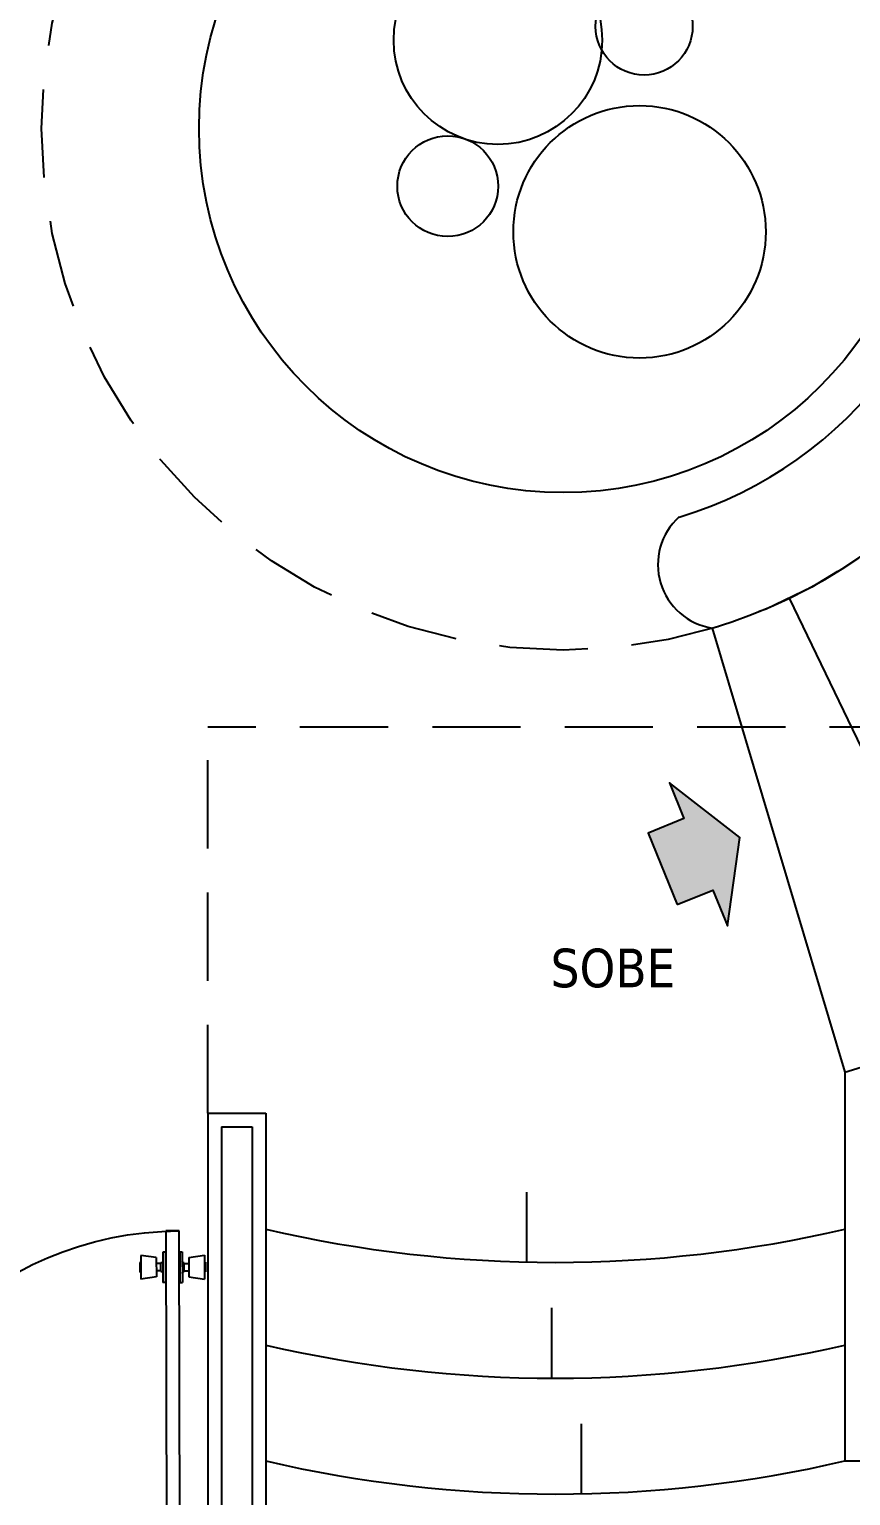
# Model space of a CAD drawing. Extents: x 152 to 700, y -120 to 84.
# Drawn here: x 210.424 to 212.551, y 20.07 to 23.866 of the extents above; entities that cross this region are included whole.
import ezdxf

# ---------------------------------------------------------------- set-up
doc = ezdxf.new("R2010")
doc.units = 0
doc.header["$LTSCALE"] = 0.03
doc.linetypes.add('DASHED', pattern=[19.05, 12.7, -6.35])
doc.layers.get('0').update_dxf_attribs({"linetype": 'CONTINUOUS'})
for name, color, linetype in [('CALIDAD', 30, 'CONTINUOUS'), ('HERRERIA', 8, 'CONTINUOUS'), ('MUEBLES', 8, 'CONTINUOUS'), ('MUROS', 140, 'CONTINUOUS'), ('PROYECCIONES', 9, 'DASHED'), ('TEXTOS', 7, 'CONTINUOUS')]:
    doc.layers.add(name, color=color, linetype=linetype)
doc.styles.add('COTAS', font='tahoma.ttf', dxfattribs={"height": 0.1})

# ---------------------------------------------------------------- blocks, each defined once
blk = doc.blocks.new('A$C7F5F34B9')
at = {"layer": 'MUEBLES'}
for p, q in [((0.0814, 0.8113), (0.1114, 0.8113)), ((0.0814, 0.0489), (0.0814, 0.8113)), ((0.1114, 0.8113), (0.1114, 0.0489)), ((0.0803, 0.7639), (0.0744, 0.7639)), ((0.0744, 0.7639), (0.0744, 0.6954)), ((0.0803, 0.7639), (0.0803, 0.6954)), ((0.1125, 0.7639), (0.1125, 0.6954)), ((0.1125, 0.7639), (0.1183, 0.7639)), ((0.1183, 0.7639), (0.1183, 0.6954)), ((0.0225, 0.7406), (0.0225, 0.7187)), ((0.0246, 0.7406), (0.0225, 0.7406)), ((0.0246, 0.7565), (0.0246, 0.7028)), ((0.0598, 0.7516), (0.0246, 0.7565)), ((0.0598, 0.7516), (0.0598, 0.7077)), ((0.0702, 0.738), (0.0598, 0.738)), ((0.0702, 0.72), (0.0702, 0.7393)), ((0.1226, 0.72), (0.1226, 0.7393)), ((0.1226, 0.738), (0.133, 0.738)), ((0.133, 0.7516), (0.1682, 0.7565)), ((0.133, 0.7516), (0.133, 0.7077)), ((0.1682, 0.7565), (0.1682, 0.7028)), ((0.1682, 0.7406), (0.1703, 0.7406)), ((0.1703, 0.7406), (0.1703, 0.7187)), ((0.0246, 0.7187), (0.0225, 0.7187)), ((0.0598, 0.7077), (0.0246, 0.7028)), ((0.0702, 0.7213), (0.0598, 0.7213)), ((0.0803, 0.6954), (0.0744, 0.6954)), ((0.1125, 0.6954), (0.1183, 0.6954)), ((0.1226, 0.7213), (0.133, 0.7213)), ((0.133, 0.7077), (0.1682, 0.7028)), ((0.1682, 0.7187), (0.1703, 0.7187)), ((0.0146, 0.0733), (0.039, 0.0733)), ((0.039, 0.0978), (0.0635, 0.0978)), ((0.039, 0), (0.039, 0.0978)), ((0.0635, 0), (0.0635, 0.0978)), ((0.8701, 0.0978), (0.8457, 0.0978)), ((0.8457, 0), (0.8457, 0.0978)), ((0.8701, 0), (0.8701, 0.0978)), ((0.8946, 0.0733), (0.8701, 0.0733)), ((0, 0.0489), (0.1221, 0.0489)), ((0.8181, 0.0489), (0.8866, 0.0489)), ((0.0146, 0.0244), (0.039, 0.0244)), ((0.8946, 0.0244), (0.8701, 0.0244)), ((0.039, 0), (0.0635, 0)), ((0.8701, 0), (0.8457, 0))]:
    blk.add_line(p, q, dxfattribs=at)
for centre, radius, start, end in [((0.0814, 0.0489), 0.7624, 0, 90), ((0.0706, 0.7432), 0.00393, 264.8527, 9.8194), ((0.1222, 0.7432), 0.00393, 170.1806, 275.1473), ((0.0706, 0.7161), 0.00393, 350.1806, 95.1473), ((0.1222, 0.7161), 0.00393, 84.8527, 189.8194)]:
    blk.add_arc(centre, radius, start, end, dxfattribs=at)
blk = doc.blocks.new('A$C45C96583')
at = {"layer": 'MUROS'}
blk.add_hatch(color=256, dxfattribs=at).paths.add_polyline_path([(0.1, 0.1), (0.1, 0), (0.2155, 0.2), (0.1, 0.4), (0.1, 0.3), (0, 0.3), (0, 0.1)])
blk.add_lwpolyline([(0, 0.1), (0.1, 0.1), (0.1, 0), (0.2155, 0.2), (0.1, 0.4), (0.1, 0.3), (0, 0.3)], close=True, dxfattribs=at)

msp = doc.modelspace()

# ---------------------------------------------------------------- linework, layer by layer
at = {"ltscale": 0.03}
for p, q in [((212.5363, 21.1663), (212.5363, 20.1596)), ((210.8863, 21.0596), (210.8863, 16.2096)), ((210.8863, 21.0596), (211.0363, 21.0596)), ((211.0363, 21.0596), (211.0363, 17.1346)), ((212.5363, 20.1596), (213.2695, 20.1596))]:
    msp.add_line(p, q, dxfattribs=at)
msp.add_circle((211.8066, 23.6096), 0.943, dxfattribs=at)
for centre, radius, start, end in [((211.8066, 23.6096), 2.55, 286.6283, 50.5386), ((211.8066, 23.6096), 1.35, 286.6203, 68.5086), ((211.8066, 23.6096), 1.05, 286.6203, 73.9879), ((212.2184, 22.4802), 0.1662, 132.1145, 261.1262), ((211.7863, 23.9927), 3.319, 256.9398, 283.0602), ((211.7863, 23.6927), 3.319, 256.9398, 283.0602), ((211.7863, 23.3927), 3.319, 256.9398, 283.0602)]:
    msp.add_arc(centre, radius, start, end, dxfattribs=at)
at = {"layer": 'CALIDAD', "ltscale": 0.03}
for p, q in [((210.9213, 21.0246), (211.0013, 21.0246)), ((210.9213, 21.0246), (210.9213, 16.882)), ((211.0013, 21.0246), (211.0013, 17.077)), ((211.7126, 20.6738), (211.7126, 20.8555)), ((211.7775, 20.3738), (211.7775, 20.5555)), ((211.8544, 20.0738), (211.8544, 20.2555))]:
    msp.add_line(p, q, dxfattribs=at)
at = {"layer": 'MUEBLES', "ltscale": 0.03}
for p, q in [((212.3922, 22.3933), (212.9128, 21.3121)), ((212.1927, 22.316), (212.5359, 21.1662))]:
    msp.add_line(p, q, dxfattribs=at)
for centre, radius in [((211.6378, 23.838), 0.27), ((212.0164, 23.8735), 0.1257), ((212.0045, 23.3418), 0.3268), ((211.5077, 23.46), 0.1305)]:
    msp.add_circle(centre, radius, dxfattribs=at)
at = {"layer": 'PROYECCIONES', "ltscale": 0.6}
for p in [(215.8113, 22.0596), (210.8863, 21.0596)]:
    msp.add_line(p, (210.8863, 22.0596), dxfattribs=at)
msp.add_circle((211.8066, 23.6096), 1.3507, dxfattribs=at)

# ---------------------------------------------------------------- block references
at = {"layer": 'HERRERIA', "xscale": -1.148933778250117, "yscale": 1.148933778250117, "zscale": 1.148933778250117, "rotation": 0.1394060861545743}
msp.add_blockref('A$C7F5F34B9', (210.9078, 19.8231), dxfattribs=at)
at = {"layer": 'MUEBLES', "ltscale": 0.03, "rotation": 22.02537747464111}
msp.add_blockref('A$C45C96583', (212.1393, 21.5072), dxfattribs=at)

# ---------------------------------------------------------------- texts
at = {"layer": 'TEXTOS', "ltscale": 0.03, "style": 'COTAS'}
msp.add_text('SOBE', height=0.1, dxfattribs=at).set_placement((211.7742, 21.3859))

doc.saveas('drawing.dxf')
